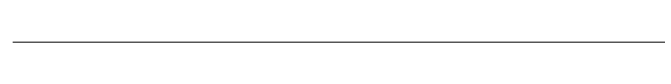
# Model space of a CAD drawing. Header units: metres. Extents: x 147 to 427, y -16 to 162.
# Drawn here: x 392.15525 to 392.16138, y 0.47813 to 0.47813 of the extents above; entities that cross this region are included whole.
import ezdxf

# ---------------------------------------------------------------- set-up
doc = ezdxf.new("R2010")
doc.units = ezdxf.units.M
doc.layers.add('P-SANR-FIXT', color=7, linetype='Continuous', lineweight=5)

# ---------------------------------------------------------------- blocks, each defined once
blk = doc.blocks.new('USO_ESG_Sifão de Uso Geral - Sifão para lavatório-3647404-HH')
at = {"layer": 'P-SANR-FIXT', "flags": 128}
for points in [[(-161.0303529, 0.4781348), (-161.0263351, 0.4781348), (-161.0183411, 0.4781348)], [(-160.9815807, 0.4781348), (-160.9855984, 0.4781348), (-160.9963279, 0.4781348), (-161.0102335, 0.4781348), (-161.0227331, 0.4781348), (-161.029708, 0.4781348), (-161.0303529, 0.4781348)]]:
    blk.add_lwpolyline(points, dxfattribs=at)
blk = doc.blocks.new('USO_ESG_Sifão de Uso Geral - Sifão para lavatório-V214-HH')
at = {"layer": 'P-SANR-FIXT', "flags": 128}
for points in [[(-161.0303529, 0.4781348), (-161.0263351, 0.4781348), (-161.0183411, 0.4781348)], [(-161.0183411, 0.4781348), (-161.0227331, 0.4781348), (-161.029708, 0.4781348), (-161.0303529, 0.4781348)]]:
    blk.add_lwpolyline(points, dxfattribs=at)

msp = doc.modelspace()

# ---------------------------------------------------------------- block references
at = {"layer": 'P-SANR-FIXT', "color": 253, "true_color": 0xa6a6a6}
msp.add_blockref('USO_ESG_Sifão de Uso Geral - Sifão para lavatório-3647404-HH', (553.1855999, 0), dxfattribs=at)
at = {"layer": 'P-SANR-FIXT', "color": 7, "true_color": 0xfafafa}
msp.add_blockref('USO_ESG_Sifão de Uso Geral - Sifão para lavatório-V214-HH', (553.1855999, 0), dxfattribs=at)

doc.saveas('drawing.dxf')
